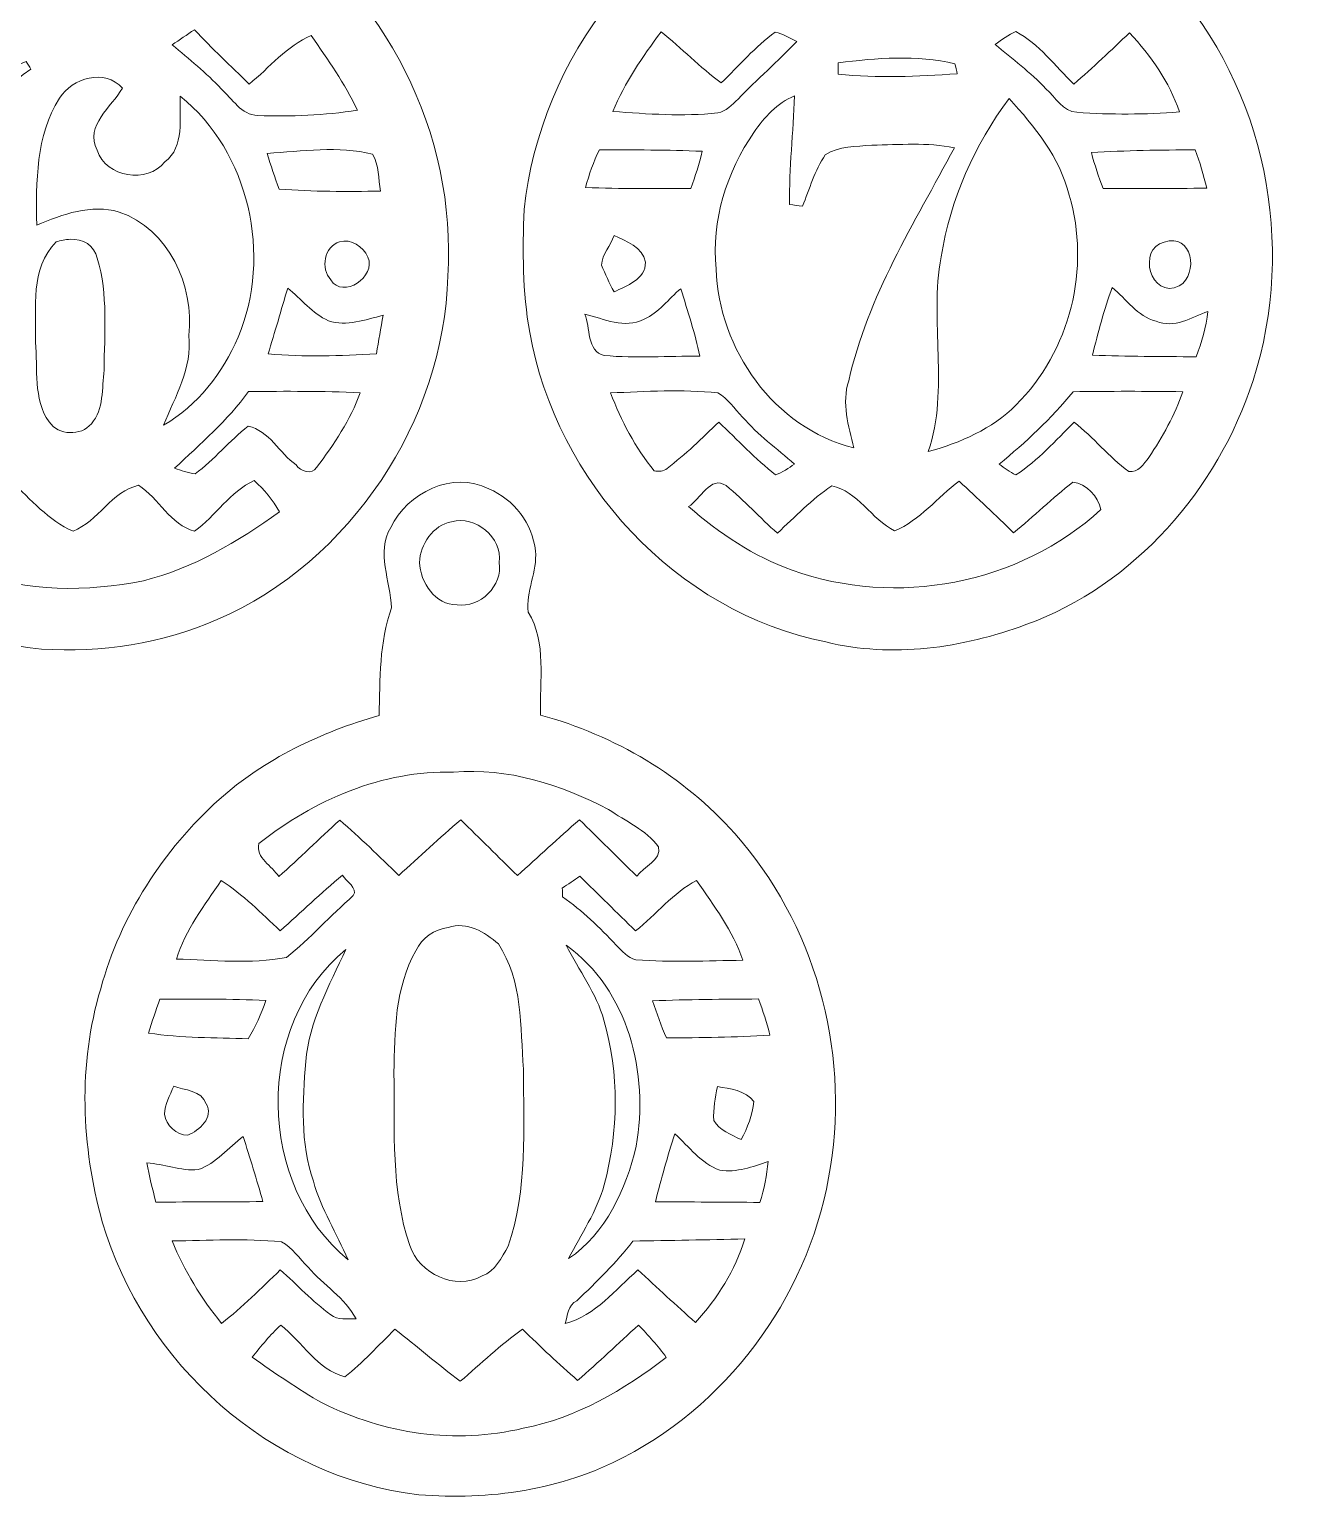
# Model space of a CAD drawing. Header units: centimetres. Extents: x -16.5 to 16.5, y -13.6 to 13.6.
# Drawn here: x 3.71 to 16.51, y -13.55 to 1.3 of the extents above; entities that cross this region are included whole.
import ezdxf

# ---------------------------------------------------------------- set-up
doc = ezdxf.new("R2010")
doc.units = ezdxf.units.CM
doc.header["$MEASUREMENT"] = 0
doc.layers.add('Layer 1', color=7, linetype='Continuous')

msp = doc.modelspace()

# ---------------------------------------------------------------- linework, layer by layer
at = {"layer": 'Layer 1', "color": 250, "lineweight": 9}
for points, knots in [([(3.38215, 4.49725), (3.37369, 5.03171), (3.9847, 5.45151), (4.47471, 5.21127), (4.47471, 5.21127), (4.93085, 5.00595), (5.03774, 4.40976), (4.80421, 4.00089), (4.80421, 4.00089), (5.0635, 3.71549), (4.93191, 3.29216), (4.96471, 2.94185), (4.96471, 2.94185), (5.351, 2.80427), (5.74506, 2.67586), (6.09113, 2.45008), (6.09113, 2.45008), (7.3121, 1.69549), (8.02682, 0.24098), (7.93722, -1.18495), (7.93722, -1.18495), (7.89277, -2.65215), (6.95826, -4.06502), (5.60853, -4.65381), (5.60853, -4.65381), (5.05292, -4.89652), (4.43837, -4.99248), (3.83441, -4.95085), (3.83441, -4.95085), (2.5951, -4.83302), (1.45281, -4.04244), (0.87214, -2.94672), (0.87214, -2.94672), (0.29782, -1.89156), (0.20786, -0.57429), (0.65835, 0.54226), (0.65835, 0.54226), (0.95892, 1.30002), (1.48174, 1.97771), (2.176, 2.41304), (2.176, 2.41304), (2.5249, 2.66704), (2.94541, 2.78381), (3.33806, 2.94785), (3.33806, 2.94785), (3.38744, 3.26394), (3.37086, 3.5899), (3.44742, 3.90211), (3.44742, 3.90211), (3.51832, 4.10178), (3.37404, 4.29616), (3.38215, 4.49725), (3.38215, 4.49725), (3.38215, 4.49725), (3.38215, 4.49725), (3.38215, 4.49725)], [0, 0, 0, 0, 0.06666667, 0.06666667, 0.06666667, 0.06666667, 0.13333333, 0.13333333, 0.13333333, 0.13333333, 0.2, 0.2, 0.2, 0.2, 0.26666667, 0.26666667, 0.26666667, 0.26666667, 0.33333333, 0.33333333, 0.33333333, 0.33333333, 0.4, 0.4, 0.4, 0.4, 0.46666667, 0.46666667, 0.46666667, 0.46666667, 0.53333333, 0.53333333, 0.53333333, 0.53333333, 0.6, 0.6, 0.6, 0.6, 0.66666667, 0.66666667, 0.66666667, 0.66666667, 0.73333333, 0.73333333, 0.73333333, 0.73333333, 0.8, 0.8, 0.8, 0.8, 0.86666667, 0.86666667, 0.86666667, 0.86666667, 1, 1, 1, 1]), ([(11.80932, 4.88142), (11.93561, 5.12343), (12.19949, 5.27547), (12.46936, 5.285), (12.46936, 5.285), (12.77522, 5.28888), (13.06027, 5.09097), (13.17774, 4.81192), (13.17774, 4.81192), (13.29769, 4.58685), (13.22501, 4.32156), (13.1594, 4.09296), (13.1594, 4.09296), (13.11777, 3.97231), (13.22431, 3.87354), (13.25006, 3.76206), (13.25006, 3.76206), (13.2998, 3.49359), (13.28605, 3.21807), (13.29275, 2.94573), (13.29275, 2.94573), (14.01735, 2.71854), (14.71726, 2.35165), (15.2228, 1.77416), (15.2228, 1.77416), (16.19576, 0.71371), (16.50655, -0.87732), (16.0677, -2.23975), (16.0677, -2.23975), (15.71069, -3.33971), (14.87108, -4.3035), (13.77429, -4.70426), (13.77429, -4.70426), (13.13435, -4.94168), (12.42315, -5.04292), (11.75287, -4.87959), (11.75287, -4.87959), (10.2398, -4.57831), (9.03083, -3.25893), (8.76343, -1.75398), (8.76343, -1.75398), (8.68969, -1.34546), (8.6911, -0.92742), (8.70627, -0.51467), (8.70627, -0.51467), (8.86714, 1.01392), (9.95264, 2.44761), (11.45866, 2.86494), (11.45866, 2.86494), (11.5345, 2.89705), (11.62728, 2.9168), (11.67667, 2.98877), (11.67667, 2.98877), (11.7056, 3.32849), (11.60576, 3.70138), (11.80085, 4.00724), (11.80085, 4.00724), (11.72183, 4.28734), (11.6234, 4.62248), (11.80932, 4.88142), (11.80932, 4.88142), (11.80932, 4.88142), (11.80932, 4.88142), (11.80932, 4.88142)], [0, 0, 0, 0, 0.05882353, 0.05882353, 0.05882353, 0.05882353, 0.11764706, 0.11764706, 0.11764706, 0.11764706, 0.17647059, 0.17647059, 0.17647059, 0.17647059, 0.23529412, 0.23529412, 0.23529412, 0.23529412, 0.29411765, 0.29411765, 0.29411765, 0.29411765, 0.35294118, 0.35294118, 0.35294118, 0.35294118, 0.41176471, 0.41176471, 0.41176471, 0.41176471, 0.47058824, 0.47058824, 0.47058824, 0.47058824, 0.52941176, 0.52941176, 0.52941176, 0.52941176, 0.58823529, 0.58823529, 0.58823529, 0.58823529, 0.64705882, 0.64705882, 0.64705882, 0.64705882, 0.70588235, 0.70588235, 0.70588235, 0.70588235, 0.76470588, 0.76470588, 0.76470588, 0.76470588, 0.82352941, 0.82352941, 0.82352941, 0.82352941, 0.88235294, 0.88235294, 0.88235294, 0.88235294, 1, 1, 1, 1]), ([(5.1538, 1.14903), (5.32314, 1.00545), (5.49811, 0.86716), (5.6491, 0.70347), (5.6491, 0.70347), (5.75952, 0.60611), (5.85089, 0.43889), (6.01811, 0.43607), (6.01811, 0.43607), (6.35325, 0.42266), (6.69156, 0.43572), (7.02317, 0.4904), (7.02317, 0.4904), (6.89794, 0.75851), (6.7226, 0.99875), (6.55821, 1.24322), (6.55821, 1.24322), (6.30844, 1.13704), (6.13735, 0.91832), (5.92991, 0.75357), (5.92991, 0.75357), (5.74365, 0.93384), (5.55562, 1.11234), (5.37783, 1.30108), (5.37783, 1.30108), (5.30232, 1.25134), (5.22789, 1.20054), (5.1538, 1.14903), (5.1538, 1.14903), (5.1538, 1.14903), (5.1538, 1.14903), (5.1538, 1.14903)], [0, 0, 0, 0, 0.11111111, 0.11111111, 0.11111111, 0.11111111, 0.22222222, 0.22222222, 0.22222222, 0.22222222, 0.33333333, 0.33333333, 0.33333333, 0.33333333, 0.44444444, 0.44444444, 0.44444444, 0.44444444, 0.55555556, 0.55555556, 0.55555556, 0.55555556, 0.66666667, 0.66666667, 0.66666667, 0.66666667, 0.77777778, 0.77777778, 0.77777778, 0.77777778, 1, 1, 1, 1]), ([(10.69595, 0.76415), (10.48216, 0.92255), (10.29942, 1.11658), (10.08953, 1.27921), (10.08953, 1.27921), (9.90149, 1.02803), (9.72227, 0.76768), (9.60305, 0.47593), (9.60305, 0.47593), (9.95475, 0.4523), (10.31, 0.4216), (10.66173, 0.46253), (10.66173, 0.46253), (10.74781, 0.47487), (10.80672, 0.54543), (10.86705, 0.60082), (10.86705, 0.60082), (11.05861, 0.80084), (11.26921, 0.98146), (11.45971, 1.1829), (11.45971, 1.1829), (11.38845, 1.21782), (11.31931, 1.25804), (11.2424, 1.2785), (11.2424, 1.2785), (11.03991, 1.13069), (10.87622, 0.93701), (10.69595, 0.76415), (10.69595, 0.76415), (10.69595, 0.76415), (10.69595, 0.76415), (10.69595, 0.76415)], [0, 0, 0, 0, 0.11111111, 0.11111111, 0.11111111, 0.11111111, 0.22222222, 0.22222222, 0.22222222, 0.22222222, 0.33333333, 0.33333333, 0.33333333, 0.33333333, 0.44444444, 0.44444444, 0.44444444, 0.44444444, 0.55555556, 0.55555556, 0.55555556, 0.55555556, 0.66666667, 0.66666667, 0.66666667, 0.66666667, 0.77777778, 0.77777778, 0.77777778, 0.77777778, 1, 1, 1, 1]), ([(13.46243, 1.15185), (13.63635, 1.00651), (13.82121, 0.8721), (13.97537, 0.70383), (13.97537, 0.70383), (14.07415, 0.62481), (14.14435, 0.47064), (14.28864, 0.46782), (14.28864, 0.46782), (14.63295, 0.44277), (14.97903, 0.44489), (15.32298, 0.47205), (15.32298, 0.47205), (15.2235, 0.77438), (15.03371, 1.03861), (14.81957, 1.27074), (14.81957, 1.27074), (14.63471, 1.09541), (14.45092, 0.91902), (14.25724, 0.75322), (14.25724, 0.75322), (14.06639, 0.93207), (13.90799, 1.15997), (13.67269, 1.28238), (13.67269, 1.28238), (13.59437, 1.25345), (13.52981, 1.19877), (13.46243, 1.15185), (13.46243, 1.15185), (13.46243, 1.15185), (13.46243, 1.15185), (13.46243, 1.15185)], [0, 0, 0, 0, 0.11111111, 0.11111111, 0.11111111, 0.11111111, 0.22222222, 0.22222222, 0.22222222, 0.22222222, 0.33333333, 0.33333333, 0.33333333, 0.33333333, 0.44444444, 0.44444444, 0.44444444, 0.44444444, 0.55555556, 0.55555556, 0.55555556, 0.55555556, 0.66666667, 0.66666667, 0.66666667, 0.66666667, 0.77777778, 0.77777778, 0.77777778, 0.77777778, 1, 1, 1, 1]), ([(11.8767, 0.967), (11.87705, 0.93878), (11.8774, 0.88233), (11.87776, 0.85446), (11.87776, 0.85446), (12.27675, 0.80966), (12.67962, 0.83047), (13.07967, 0.85693), (13.07967, 0.85693), (13.07403, 0.88233), (13.06309, 0.93313), (13.05745, 0.95853), (13.05745, 0.95853), (12.66798, 1.04779), (12.26863, 1.01709), (11.8767, 0.967), (11.8767, 0.967), (11.8767, 0.967), (11.8767, 0.967), (11.8767, 0.967)], [0, 0, 0, 0, 0.16666667, 0.16666667, 0.16666667, 0.16666667, 0.33333333, 0.33333333, 0.33333333, 0.33333333, 0.5, 0.5, 0.5, 0.5, 0.66666667, 0.66666667, 0.66666667, 0.66666667, 1, 1, 1, 1]), ([(2.53161, -0.05676), (2.03736, -1.01279), (2.4226, -2.33782), (3.40473, -2.81831), (3.40473, -2.81831), (3.32465, -2.57348), (3.15073, -2.37275), (3.06606, -2.12968), (3.06606, -2.12968), (2.87768, -1.5723), (2.88579, -0.9694), (2.97364, -0.39366), (2.97364, -0.39366), (3.04666, 0.11398), (3.29043, 0.61493), (3.72717, 0.90491), (3.72717, 0.90491), (3.71517, 0.92431), (3.69154, 0.96277), (3.67954, 0.98182), (3.67954, 0.98182), (3.18213, 0.79767), (2.75632, 0.42725), (2.53161, -0.05676), (2.53161, -0.05676), (2.53161, -0.05676), (2.53161, -0.05676), (2.53161, -0.05676)], [0, 0, 0, 0, 0.125, 0.125, 0.125, 0.125, 0.25, 0.25, 0.25, 0.25, 0.375, 0.375, 0.375, 0.375, 0.5, 0.5, 0.5, 0.5, 0.625, 0.625, 0.625, 0.625, 0.75, 0.75, 0.75, 0.75, 1, 1, 1, 1]), ([(4.01504, 0.60999), (3.77515, 0.23181), (3.77867, -0.23668), (3.78573, -0.66989), (3.78573, -0.66989), (4.04855, -0.563), (4.33183, -0.4547), (4.6197, -0.53866), (4.6197, -0.53866), (5.11535, -0.71152), (5.3817, -1.28372), (5.31996, -1.78431), (5.31996, -1.78431), (5.35806, -2.11698), (5.1852, -2.39921), (5.06561, -2.69095), (5.06561, -2.69095), (5.41415, -2.49481), (5.66004, -2.16143), (5.8209, -1.80195), (5.8209, -1.80195), (6.16204, -0.97822), (5.93697, 0.066), (5.23353, 0.63221), (5.23353, 0.63221), (5.22436, 0.41561), (5.28258, 0.11927), (5.08007, -0.03242), (5.08007, -0.03242), (4.89945, -0.25679), (4.48917, -0.19117), (4.39533, 0.08435), (4.39533, 0.08435), (4.26974, 0.33835), (4.54032, 0.52038), (4.65181, 0.71229), (4.65181, 0.71229), (4.47576, 0.91267), (4.14486, 0.81389), (4.01504, 0.60999), (4.01504, 0.60999), (4.01504, 0.60999), (4.01504, 0.60999), (4.01504, 0.60999)], [0, 0, 0, 0, 0.08333333, 0.08333333, 0.08333333, 0.08333333, 0.16666667, 0.16666667, 0.16666667, 0.16666667, 0.25, 0.25, 0.25, 0.25, 0.33333333, 0.33333333, 0.33333333, 0.33333333, 0.41666667, 0.41666667, 0.41666667, 0.41666667, 0.5, 0.5, 0.5, 0.5, 0.58333333, 0.58333333, 0.58333333, 0.58333333, 0.66666667, 0.66666667, 0.66666667, 0.66666667, 0.75, 0.75, 0.75, 0.75, 0.83333333, 0.83333333, 0.83333333, 0.83333333, 1, 1, 1, 1]), ([(11.02791, 0.26462), (10.75275, -0.13437), (10.59329, -0.62509), (10.64727, -1.11263), (10.64727, -1.11263), (10.66985, -1.92437), (11.23182, -2.71918), (12.03474, -2.91991), (12.03474, -2.91991), (11.98183, -2.69907), (11.91092, -2.4687), (11.98394, -2.24222), (11.98394, -2.24222), (12.17585, -1.39344), (12.64611, -0.64908), (13.05145, 0.10904), (13.05145, 0.10904), (12.77805, 0.16725), (12.49547, 0.13903), (12.21819, 0.13691), (12.21819, 0.13691), (12.05944, 0.12069), (11.88446, 0.13021), (11.74829, 0.03814), (11.74829, 0.03814), (11.64069, -0.1192), (11.58918, -0.30547), (11.51722, -0.4801), (11.51722, -0.4801), (11.47383, -0.47445), (11.43043, -0.46845), (11.38775, -0.46281), (11.38775, -0.46281), (11.3821, -0.09663), (11.42373, 0.26744), (11.43678, 0.63257), (11.43678, 0.63257), (11.26216, 0.56131), (11.13022, 0.41949), (11.02791, 0.26462), (11.02791, 0.26462), (11.02791, 0.26462), (11.02791, 0.26462), (11.02791, 0.26462)], [0, 0, 0, 0, 0.08333333, 0.08333333, 0.08333333, 0.08333333, 0.16666667, 0.16666667, 0.16666667, 0.16666667, 0.25, 0.25, 0.25, 0.25, 0.33333333, 0.33333333, 0.33333333, 0.33333333, 0.41666667, 0.41666667, 0.41666667, 0.41666667, 0.5, 0.5, 0.5, 0.5, 0.58333333, 0.58333333, 0.58333333, 0.58333333, 0.66666667, 0.66666667, 0.66666667, 0.66666667, 0.75, 0.75, 0.75, 0.75, 0.83333333, 0.83333333, 0.83333333, 0.83333333, 1, 1, 1, 1]), ([(12.9181, -0.99233), (12.79463, -1.64144), (13.00312, -2.32089), (12.78828, -2.95801), (12.78828, -2.95801), (13.11177, -2.8677), (13.43351, -2.72976), (13.6734, -2.4874), (13.6734, -2.4874), (14.2202, -1.9473), (14.43046, -1.1024), (14.20997, -0.36721), (14.20997, -0.36721), (14.11613, 0.01344), (13.86143, 0.32389), (13.60425, 0.60822), (13.60425, 0.60822), (13.25465, 0.13797), (13.00947, -0.41201), (12.9181, -0.99233), (12.9181, -0.99233), (12.9181, -0.99233), (12.9181, -0.99233), (12.9181, -0.99233)], [0, 0, 0, 0, 0.14285714, 0.14285714, 0.14285714, 0.14285714, 0.28571429, 0.28571429, 0.28571429, 0.28571429, 0.42857143, 0.42857143, 0.42857143, 0.42857143, 0.57142857, 0.57142857, 0.57142857, 0.57142857, 0.71428571, 0.71428571, 0.71428571, 0.71428571, 1, 1, 1, 1]), ([(6.11265, 0.05295), (6.14758, -0.06876), (6.18991, -0.18835), (6.23189, -0.30829), (6.23189, -0.30829), (6.57303, -0.33158), (6.91522, -0.33581), (7.25742, -0.32699), (7.25742, -0.32699), (7.23343, -0.20352), (7.24295, -0.06664), (7.17734, 0.04554), (7.17734, 0.04554), (6.83126, 0.13233), (6.46472, 0.07412), (6.11265, 0.05295), (6.11265, 0.05295), (6.11265, 0.05295), (6.11265, 0.05295), (6.11265, 0.05295)], [0, 0, 0, 0, 0.16666667, 0.16666667, 0.16666667, 0.16666667, 0.33333333, 0.33333333, 0.33333333, 0.33333333, 0.5, 0.5, 0.5, 0.5, 0.66666667, 0.66666667, 0.66666667, 0.66666667, 1, 1, 1, 1]), ([(9.46651, 0.09035), (9.40971, -0.03242), (9.36103, -0.15871), (9.32787, -0.28995), (9.32787, -0.28995), (9.6817, -0.30865), (10.0366, -0.30053), (10.39115, -0.30124), (10.39115, -0.30124), (10.43383, -0.17741), (10.47545, -0.05323), (10.50439, 0.07447), (10.50439, 0.07447), (10.15866, 0.08929), (9.81223, 0.08752), (9.46651, 0.09035), (9.46651, 0.09035), (9.46651, 0.09035), (9.46651, 0.09035), (9.46651, 0.09035)], [0, 0, 0, 0, 0.16666667, 0.16666667, 0.16666667, 0.16666667, 0.33333333, 0.33333333, 0.33333333, 0.33333333, 0.5, 0.5, 0.5, 0.5, 0.66666667, 0.66666667, 0.66666667, 0.66666667, 1, 1, 1, 1]), ([(14.43434, 0.06071), (14.46715, -0.06241), (14.50842, -0.18341), (14.55322, -0.30265), (14.55322, -0.30265), (14.90177, -0.30194), (15.25031, -0.3023), (15.59956, -0.29806), (15.59956, -0.29806), (15.56746, -0.16612), (15.53077, -0.03701), (15.48279, 0.08964), (15.48279, 0.08964), (15.13284, 0.08682), (14.78323, 0.08329), (14.43434, 0.06071), (14.43434, 0.06071), (14.43434, 0.06071), (14.43434, 0.06071), (14.43434, 0.06071)], [0, 0, 0, 0, 0.16666667, 0.16666667, 0.16666667, 0.16666667, 0.33333333, 0.33333333, 0.33333333, 0.33333333, 0.5, 0.5, 0.5, 0.5, 0.66666667, 0.66666667, 0.66666667, 0.66666667, 1, 1, 1, 1]), ([(15.16988, -0.84451), (14.89506, -0.90378), (15.02912, -1.42766), (15.32263, -1.28513), (15.32263, -1.28513), (15.52301, -1.16237), (15.45563, -0.74045), (15.16988, -0.84451), (15.16988, -0.84451), (15.16988, -0.84451), (15.16988, -0.84451), (15.16988, -0.84451)], [0, 0, 0, 0, 0.25, 0.25, 0.25, 0.25, 0.5, 0.5, 0.5, 0.5, 1, 1, 1, 1]), ([(4.12263, -0.81453), (4.07501, -0.81665), (4.02738, -0.82476), (3.98258, -0.84063), (3.98258, -0.84063), (3.71271, -1.10875), (3.78361, -1.5095), (3.77303, -1.85275), (3.77303, -1.85275), (3.79878, -2.12122), (3.74657, -2.42637), (3.91097, -2.65814), (3.91097, -2.65814), (4.00622, -2.79396), (4.23059, -2.80384), (4.33818, -2.67684), (4.33818, -2.67684), (4.46447, -2.52973), (4.44331, -2.3156), (4.46553, -2.13603), (4.46553, -2.13603), (4.46941, -1.76033), (4.50717, -1.37051), (4.39745, -1.00609), (4.39745, -1.00609), (4.36993, -0.87485), (4.24788, -0.80606), (4.12263, -0.81453), (4.12263, -0.81453), (4.12263, -0.81453), (4.12263, -0.81453), (4.12263, -0.81453)], [0, 0, 0, 0, 0.11111111, 0.11111111, 0.11111111, 0.11111111, 0.22222222, 0.22222222, 0.22222222, 0.22222222, 0.33333333, 0.33333333, 0.33333333, 0.33333333, 0.44444444, 0.44444444, 0.44444444, 0.44444444, 0.55555556, 0.55555556, 0.55555556, 0.55555556, 0.66666667, 0.66666667, 0.66666667, 0.66666667, 0.77777778, 0.77777778, 0.77777778, 0.77777778, 1, 1, 1, 1]), ([(6.8422, -0.84028), (6.68733, -0.88791), (6.65029, -1.10839), (6.75471, -1.22305), (6.75471, -1.22305), (6.87677, -1.42236), (7.21685, -1.19024), (7.12936, -0.99445), (7.12936, -0.99445), (7.08385, -0.88791), (6.95897, -0.80395), (6.8422, -0.84028), (6.8422, -0.84028), (6.8422, -0.84028), (6.8422, -0.84028), (6.8422, -0.84028)], [0, 0, 0, 0, 0.2, 0.2, 0.2, 0.2, 0.4, 0.4, 0.4, 0.4, 0.6, 0.6, 0.6, 0.6, 1, 1, 1, 1]), ([(9.61503, -0.77608), (9.57975, -0.87556), (9.49367, -0.96516), (9.48874, -1.07382), (9.48874, -1.07382), (9.52472, -1.16625), (9.5667, -1.25656), (9.61503, -1.34475), (9.61503, -1.34475), (9.7371, -1.28866), (9.93606, -1.21458), (9.93218, -1.04595), (9.93218, -1.04595), (9.90785, -0.89285), (9.73286, -0.83217), (9.61503, -0.77608), (9.61503, -0.77608), (9.61503, -0.77608), (9.61503, -0.77608), (9.61503, -0.77608)], [0, 0, 0, 0, 0.16666667, 0.16666667, 0.16666667, 0.16666667, 0.33333333, 0.33333333, 0.33333333, 0.33333333, 0.5, 0.5, 0.5, 0.5, 0.66666667, 0.66666667, 0.66666667, 0.66666667, 1, 1, 1, 1]), ([(6.31973, -1.3063), (6.25482, -1.52855), (6.1892, -1.75009), (6.12253, -1.97199), (6.12253, -1.97199), (6.48589, -2.00198), (6.85172, -1.99245), (7.21579, -1.96917), (7.21579, -1.96917), (7.23731, -1.8397), (7.26165, -1.71058), (7.28317, -1.58147), (7.28317, -1.58147), (7.10466, -1.62451), (6.91381, -1.70035), (6.73072, -1.63685), (6.73072, -1.63685), (6.56879, -1.56171), (6.4552, -1.41707), (6.31973, -1.3063), (6.31973, -1.3063), (6.31973, -1.3063), (6.31973, -1.3063), (6.31973, -1.3063)], [0, 0, 0, 0, 0.14285714, 0.14285714, 0.14285714, 0.14285714, 0.28571429, 0.28571429, 0.28571429, 0.28571429, 0.42857143, 0.42857143, 0.42857143, 0.42857143, 0.57142857, 0.57142857, 0.57142857, 0.57142857, 0.71428571, 0.71428571, 0.71428571, 0.71428571, 1, 1, 1, 1]), ([(9.91771, -1.62133), (9.7191, -1.72293), (9.51519, -1.61498), (9.3187, -1.57159), (9.3187, -1.57159), (9.37585, -1.69647), (9.3381, -1.948), (9.51555, -1.98787), (9.51555, -1.98787), (9.83658, -2.01503), (10.16007, -1.99316), (10.48216, -1.99386), (10.48216, -1.99386), (10.43171, -1.76315), (10.35905, -1.53772), (10.28848, -1.31265), (10.28848, -1.31265), (10.16572, -1.41566), (10.06729, -1.55536), (9.91771, -1.62133), (9.91771, -1.62133), (9.91771, -1.62133), (9.91771, -1.62133), (9.91771, -1.62133)], [0, 0, 0, 0, 0.14285714, 0.14285714, 0.14285714, 0.14285714, 0.28571429, 0.28571429, 0.28571429, 0.28571429, 0.42857143, 0.42857143, 0.42857143, 0.42857143, 0.57142857, 0.57142857, 0.57142857, 0.57142857, 0.71428571, 0.71428571, 0.71428571, 0.71428571, 1, 1, 1, 1]), ([(14.64495, -1.3003), (14.56451, -1.52361), (14.50066, -1.75256), (14.44704, -1.98399), (14.44704, -1.98399), (14.79452, -1.9981), (15.14271, -1.99633), (15.49126, -2.00057), (15.49126, -2.00057), (15.55123, -1.85381), (15.59427, -1.69965), (15.61085, -1.54196), (15.61085, -1.54196), (15.44575, -1.60616), (15.27077, -1.71693), (15.08803, -1.64073), (15.08803, -1.64073), (14.89577, -1.59205), (14.78888, -1.41884), (14.64495, -1.3003), (14.64495, -1.3003), (14.64495, -1.3003), (14.64495, -1.3003), (14.64495, -1.3003)], [0, 0, 0, 0, 0.14285714, 0.14285714, 0.14285714, 0.14285714, 0.28571429, 0.28571429, 0.28571429, 0.28571429, 0.42857143, 0.42857143, 0.42857143, 0.42857143, 0.57142857, 0.57142857, 0.57142857, 0.57142857, 0.71428571, 0.71428571, 0.71428571, 0.71428571, 1, 1, 1, 1]), ([(5.92462, -2.35123), (5.71366, -2.64509), (5.43673, -2.87828), (5.1771, -3.12593), (5.1771, -3.12593), (5.24483, -3.1471), (5.31255, -3.1732), (5.38381, -3.18273), (5.38381, -3.18273), (5.57925, -3.04056), (5.73059, -2.84759), (5.92109, -2.69942), (5.92109, -2.69942), (6.1317, -2.74634), (6.23718, -2.97353), (6.40475, -3.09206), (6.40475, -3.09206), (6.44603, -3.15803), (6.56527, -3.19507), (6.61219, -3.11676), (6.61219, -3.11676), (6.78752, -2.88498), (6.95226, -2.63839), (7.05175, -2.36322), (7.05175, -2.36322), (6.67604, -2.347), (6.29998, -2.34735), (5.92462, -2.35123), (5.92462, -2.35123), (5.92462, -2.35123), (5.92462, -2.35123), (5.92462, -2.35123)], [0, 0, 0, 0, 0.11111111, 0.11111111, 0.11111111, 0.11111111, 0.22222222, 0.22222222, 0.22222222, 0.22222222, 0.33333333, 0.33333333, 0.33333333, 0.33333333, 0.44444444, 0.44444444, 0.44444444, 0.44444444, 0.55555556, 0.55555556, 0.55555556, 0.55555556, 0.66666667, 0.66666667, 0.66666667, 0.66666667, 0.77777778, 0.77777778, 0.77777778, 0.77777778, 1, 1, 1, 1]), ([(9.57834, -2.36569), (9.69052, -2.64544), (9.82635, -2.91885), (10.02143, -3.15098), (10.02143, -3.15098), (10.06553, -3.1598), (10.11527, -3.15909), (10.15055, -3.12663), (10.15055, -3.12663), (10.33752, -2.98729), (10.50262, -2.82183), (10.67161, -2.66167), (10.67161, -2.66167), (10.86352, -2.83771), (11.04026, -3.03138), (11.24558, -3.19366), (11.24558, -3.19366), (11.31508, -3.16791), (11.37646, -3.12452), (11.43784, -3.0836), (11.43784, -3.0836), (11.25863, -2.92943), (11.06707, -2.78726), (10.9115, -2.6084), (10.9115, -2.6084), (10.82824, -2.52691), (10.7658, -2.42073), (10.66243, -2.36393), (10.66243, -2.36393), (10.30154, -2.32759), (9.93888, -2.34911), (9.57834, -2.36569), (9.57834, -2.36569), (9.57834, -2.36569), (9.57834, -2.36569), (9.57834, -2.36569)], [0, 0, 0, 0, 0.1, 0.1, 0.1, 0.1, 0.2, 0.2, 0.2, 0.2, 0.3, 0.3, 0.3, 0.3, 0.4, 0.4, 0.4, 0.4, 0.5, 0.5, 0.5, 0.5, 0.6, 0.6, 0.6, 0.6, 0.7, 0.7, 0.7, 0.7, 0.8, 0.8, 0.8, 0.8, 1, 1, 1, 1]), ([(14.24913, -2.35264), (14.029, -2.62428), (13.77358, -2.86417), (13.50195, -3.08395), (13.50195, -3.08395), (13.55627, -3.12311), (13.61025, -3.16544), (13.67304, -3.19225), (13.67304, -3.19225), (13.89459, -3.0455), (14.0745, -2.84723), (14.26077, -2.66026), (14.26077, -2.66026), (14.4548, -2.81478), (14.61249, -3.00951), (14.8111, -3.15838), (14.8111, -3.15838), (14.90635, -3.17179), (14.96527, -3.08183), (15.01571, -3.01657), (15.01571, -3.01657), (15.15153, -2.80843), (15.27783, -2.58971), (15.35756, -2.35335), (15.35756, -2.35335), (14.98785, -2.34735), (14.61849, -2.34805), (14.24913, -2.35264), (14.24913, -2.35264), (14.24913, -2.35264), (14.24913, -2.35264), (14.24913, -2.35264)], [0, 0, 0, 0, 0.11111111, 0.11111111, 0.11111111, 0.11111111, 0.22222222, 0.22222222, 0.22222222, 0.22222222, 0.33333333, 0.33333333, 0.33333333, 0.33333333, 0.44444444, 0.44444444, 0.44444444, 0.44444444, 0.55555556, 0.55555556, 0.55555556, 0.55555556, 0.66666667, 0.66666667, 0.66666667, 0.66666667, 0.77777778, 0.77777778, 0.77777778, 0.77777778, 1, 1, 1, 1]), ([(2.0543, -3.53691), (2.38485, -3.79338), (2.73763, -4.03574), (3.13874, -4.16733), (3.13874, -4.16733), (3.68448, -4.38252), (4.29373, -4.37053), (4.86205, -4.26152), (4.86205, -4.26152), (5.36688, -4.13805), (5.81667, -3.86359), (6.23683, -3.5662), (6.23683, -3.5662), (6.17086, -3.4466), (6.08161, -3.34077), (5.98036, -3.25046), (5.98036, -3.25046), (5.73871, -3.36194), (5.59195, -3.60712), (5.37887, -3.76093), (5.37887, -3.76093), (5.13581, -3.69708), (5.01904, -3.4272), (4.81444, -3.29808), (4.81444, -3.29808), (4.54209, -3.35806), (4.40556, -3.66145), (4.15191, -3.76058), (4.15191, -3.76058), (3.90462, -3.65439), (3.72541, -3.43708), (3.5282, -3.2614), (3.5282, -3.2614), (3.38286, -3.37958), (3.25445, -3.5161), (3.11722, -3.64345), (3.11722, -3.64345), (3.05619, -3.68473), (3.0068, -3.77433), (2.92178, -3.75705), (2.92178, -3.75705), (2.72352, -3.61276), (2.57394, -3.41168), (2.37709, -3.26528), (2.37709, -3.26528), (2.22292, -3.2688), (2.1559, -3.44413), (2.0543, -3.53691)], [0, 0, 0, 0, 0.07692308, 0.07692308, 0.07692308, 0.07692308, 0.15384615, 0.15384615, 0.15384615, 0.15384615, 0.23076923, 0.23076923, 0.23076923, 0.23076923, 0.30769231, 0.30769231, 0.30769231, 0.30769231, 0.38461538, 0.38461538, 0.38461538, 0.38461538, 0.46153846, 0.46153846, 0.46153846, 0.46153846, 0.53846154, 0.53846154, 0.53846154, 0.53846154, 0.61538462, 0.61538462, 0.61538462, 0.61538462, 0.69230769, 0.69230769, 0.69230769, 0.69230769, 0.76923077, 0.76923077, 0.76923077, 0.76923077, 0.84615385, 0.84615385, 0.84615385, 0.84615385, 1, 1, 1, 1]), ([(7.36078, -3.72353), (7.52306, -3.37323), (7.98978, -3.14639), (8.34962, -3.33407), (8.34962, -3.33407), (8.60432, -3.43567), (8.79235, -3.68685), (8.82093, -3.95919), (8.82093, -3.95919), (8.84421, -4.16839), (8.72003, -4.37229), (8.74755, -4.57796), (8.74755, -4.57796), (8.93946, -4.88841), (8.85868, -5.26976), (8.8728, -5.61724), (8.8728, -5.61724), (9.62139, -5.82291), (10.31741, -6.23073), (10.83318, -6.81387), (10.83318, -6.81387), (11.63787, -7.71486), (11.99241, -8.98557), (11.80015, -10.17549), (11.80015, -10.17549), (11.61741, -11.40562), (10.8226, -12.5324), (9.72051, -13.10742), (9.72051, -13.10742), (9.08551, -13.43939), (8.35385, -13.54769), (7.64406, -13.48878), (7.64406, -13.48878), (6.1504, -13.31838), (4.86523, -12.16515), (4.44789, -10.73393), (4.44789, -10.73393), (4.23552, -9.97088), (4.20024, -9.14326), (4.43167, -8.3802), (4.43167, -8.3802), (4.63063, -7.64395), (5.0635, -6.97967), (5.62723, -6.47026), (5.62723, -6.47026), (6.08655, -6.05928), (6.65346, -5.79011), (7.2426, -5.62148), (7.2426, -5.62148), (7.25107, -5.256), (7.24436, -4.88241), (7.36819, -4.53386), (7.36819, -4.53386), (7.36007, -4.26611), (7.20944, -3.97401), (7.36078, -3.72353), (7.36078, -3.72353), (7.36078, -3.72353), (7.36078, -3.72353), (7.36078, -3.72353)], [0, 0, 0, 0, 0.0625, 0.0625, 0.0625, 0.0625, 0.125, 0.125, 0.125, 0.125, 0.1875, 0.1875, 0.1875, 0.1875, 0.25, 0.25, 0.25, 0.25, 0.3125, 0.3125, 0.3125, 0.3125, 0.375, 0.375, 0.375, 0.375, 0.4375, 0.4375, 0.4375, 0.4375, 0.5, 0.5, 0.5, 0.5, 0.5625, 0.5625, 0.5625, 0.5625, 0.625, 0.625, 0.625, 0.625, 0.6875, 0.6875, 0.6875, 0.6875, 0.75, 0.75, 0.75, 0.75, 0.8125, 0.8125, 0.8125, 0.8125, 0.875, 0.875, 0.875, 0.875, 1, 1, 1, 1]), ([(10.36821, -3.51187), (10.67761, -3.78104), (11.02403, -4.01704), (11.41385, -4.15322), (11.41385, -4.15322), (12.4609, -4.53457), (13.70903, -4.29891), (14.53029, -3.54291), (14.53029, -3.54291), (14.50383, -3.41133), (14.3853, -3.27903), (14.24807, -3.26775), (14.24807, -3.26775), (14.03852, -3.42508), (13.85331, -3.61206), (13.64905, -3.7761), (13.64905, -3.7761), (13.46737, -3.60112), (13.28534, -3.42685), (13.09943, -3.25681), (13.09943, -3.25681), (12.87929, -3.41838), (12.70326, -3.65157), (12.44785, -3.7574), (12.44785, -3.7574), (12.21536, -3.64275), (12.07108, -3.35382), (11.81249, -3.30408), (11.81249, -3.30408), (11.61035, -3.43814), (11.44243, -3.617), (11.26463, -3.78068), (11.26463, -3.78068), (11.08542, -3.62793), (10.93196, -3.44696), (10.7471, -3.30126), (10.7471, -3.30126), (10.59047, -3.19225), (10.4818, -3.44308), (10.36821, -3.51187)], [0, 0, 0, 0, 0.09090909, 0.09090909, 0.09090909, 0.09090909, 0.18181818, 0.18181818, 0.18181818, 0.18181818, 0.27272727, 0.27272727, 0.27272727, 0.27272727, 0.36363636, 0.36363636, 0.36363636, 0.36363636, 0.45454545, 0.45454545, 0.45454545, 0.45454545, 0.54545455, 0.54545455, 0.54545455, 0.54545455, 0.63636364, 0.63636364, 0.63636364, 0.63636364, 0.72727273, 0.72727273, 0.72727273, 0.72727273, 0.81818182, 0.81818182, 0.81818182, 0.81818182, 1, 1, 1, 1]), ([(7.97497, -3.66674), (7.7887, -3.69813), (7.65817, -3.89534), (7.64935, -4.07631), (7.64935, -4.07631), (7.66064, -4.27563), (7.80845, -4.51129), (8.02929, -4.50353), (8.02929, -4.50353), (8.26249, -4.54092), (8.49496, -4.3095), (8.4544, -4.07666), (8.4544, -4.07666), (8.49179, -3.82266), (8.21344, -3.59689), (7.97497, -3.66674), (7.97497, -3.66674), (7.97497, -3.66674), (7.97497, -3.66674), (7.97497, -3.66674)], [0, 0, 0, 0, 0.16666667, 0.16666667, 0.16666667, 0.16666667, 0.33333333, 0.33333333, 0.33333333, 0.33333333, 0.5, 0.5, 0.5, 0.5, 0.66666667, 0.66666667, 0.66666667, 0.66666667, 1, 1, 1, 1]), ([(6.0294, -6.91441), (5.99377, -7.05869), (6.1638, -7.14089), (6.22872, -7.24814), (6.22872, -7.24814), (6.43932, -7.06363), (6.63723, -6.86573), (6.84502, -6.67805), (6.84502, -6.67805), (7.0521, -6.85479), (7.24577, -7.04599), (7.44086, -7.23579), (7.44086, -7.23579), (7.65041, -7.04988), (7.85361, -6.85691), (8.06669, -6.67452), (8.06669, -6.67452), (8.25789, -6.86149), (8.44769, -7.04988), (8.63889, -7.2372), (8.63889, -7.2372), (8.84915, -7.05093), (9.0527, -6.85726), (9.26613, -6.67452), (9.26613, -6.67452), (9.4591, -6.86361), (9.65067, -7.05411), (9.84399, -7.24355), (9.84399, -7.24355), (9.91736, -7.14901), (10.09516, -7.08304), (10.06518, -6.94651), (10.06518, -6.94651), (9.93641, -6.77788), (9.73004, -6.68687), (9.55894, -6.57045), (9.55894, -6.57045), (9.07916, -6.32174), (8.54224, -6.14465), (7.99507, -6.19368), (7.99507, -6.19368), (7.27576, -6.17428), (6.58467, -6.4745), (6.0294, -6.91441), (6.0294, -6.91441), (6.0294, -6.91441), (6.0294, -6.91441), (6.0294, -6.91441)], [0, 0, 0, 0, 0.07692308, 0.07692308, 0.07692308, 0.07692308, 0.15384615, 0.15384615, 0.15384615, 0.15384615, 0.23076923, 0.23076923, 0.23076923, 0.23076923, 0.30769231, 0.30769231, 0.30769231, 0.30769231, 0.38461538, 0.38461538, 0.38461538, 0.38461538, 0.46153846, 0.46153846, 0.46153846, 0.46153846, 0.53846154, 0.53846154, 0.53846154, 0.53846154, 0.61538462, 0.61538462, 0.61538462, 0.61538462, 0.69230769, 0.69230769, 0.69230769, 0.69230769, 0.76923077, 0.76923077, 0.76923077, 0.76923077, 0.84615385, 0.84615385, 0.84615385, 0.84615385, 1, 1, 1, 1]), ([(6.24459, -7.79494), (6.05374, -7.61608), (5.86606, -7.43193), (5.64804, -7.28624), (5.64804, -7.28624), (5.48012, -7.53918), (5.28539, -7.78612), (5.19615, -8.08104), (5.19615, -8.08104), (5.56479, -8.08986), (5.94508, -8.13537), (6.30774, -8.06482), (6.30774, -8.06482), (6.54657, -7.87361), (6.75224, -7.64184), (6.98225, -7.4397), (6.98225, -7.4397), (7.0334, -7.36279), (6.90605, -7.29823), (6.87218, -7.23403), (6.87218, -7.23403), (6.65699, -7.41429), (6.45449, -7.60903), (6.24459, -7.79494), (6.24459, -7.79494), (6.24459, -7.79494), (6.24459, -7.79494), (6.24459, -7.79494)], [0, 0, 0, 0, 0.125, 0.125, 0.125, 0.125, 0.25, 0.25, 0.25, 0.25, 0.375, 0.375, 0.375, 0.375, 0.5, 0.5, 0.5, 0.5, 0.625, 0.625, 0.625, 0.625, 0.75, 0.75, 0.75, 0.75, 1, 1, 1, 1]), ([(9.09186, -7.36455), (9.09292, -7.38643), (9.09468, -7.42982), (9.09574, -7.45169), (9.09574, -7.45169), (9.2933, -7.59421), (9.47074, -7.76143), (9.6362, -7.93993), (9.6362, -7.93993), (9.69476, -7.99461), (9.74979, -8.07328), (9.83517, -8.0874), (9.83517, -8.0874), (10.19429, -8.11421), (10.55484, -8.09868), (10.91503, -8.09269), (10.91503, -8.09269), (10.8159, -7.79529), (10.62257, -7.54306), (10.44864, -7.28729), (10.44864, -7.28729), (10.21017, -7.41288), (10.04048, -7.6302), (9.83199, -7.79565), (9.83199, -7.79565), (9.64396, -7.6122), (9.45804, -7.42735), (9.26967, -7.24531), (9.26967, -7.24531), (9.21039, -7.28553), (9.15148, -7.32504), (9.09186, -7.36455), (9.09186, -7.36455), (9.09186, -7.36455), (9.09186, -7.36455), (9.09186, -7.36455)], [0, 0, 0, 0, 0.1, 0.1, 0.1, 0.1, 0.2, 0.2, 0.2, 0.2, 0.3, 0.3, 0.3, 0.3, 0.4, 0.4, 0.4, 0.4, 0.5, 0.5, 0.5, 0.5, 0.6, 0.6, 0.6, 0.6, 0.7, 0.7, 0.7, 0.7, 0.8, 0.8, 0.8, 0.8, 1, 1, 1, 1]), ([(7.94039, -7.76178), (7.80105, -7.77871), (7.67546, -7.86938), (7.61443, -7.99603), (7.61443, -7.99603), (7.40276, -8.36609), (7.39959, -8.81271), (7.39218, -9.22687), (7.39218, -9.22687), (7.39923, -9.8093), (7.36254, -10.4122), (7.55128, -10.97276), (7.55128, -10.97276), (7.6497, -11.25604), (8.00954, -11.43349), (8.28224, -11.27968), (8.28224, -11.27968), (8.41453, -11.23206), (8.48155, -11.09412), (8.54682, -10.98017), (8.54682, -10.98017), (8.74261, -10.40656), (8.70028, -9.78743), (8.69922, -9.19124), (8.69922, -9.19124), (8.66994, -8.76649), (8.69216, -8.2973), (8.44734, -7.92759), (8.44734, -7.92759), (8.30941, -7.80835), (8.1316, -7.69722), (7.94039, -7.76178), (7.94039, -7.76178), (7.94039, -7.76178), (7.94039, -7.76178), (7.94039, -7.76178)], [0, 0, 0, 0, 0.1, 0.1, 0.1, 0.1, 0.2, 0.2, 0.2, 0.2, 0.3, 0.3, 0.3, 0.3, 0.4, 0.4, 0.4, 0.4, 0.5, 0.5, 0.5, 0.5, 0.6, 0.6, 0.6, 0.6, 0.7, 0.7, 0.7, 0.7, 0.8, 0.8, 0.8, 0.8, 1, 1, 1, 1]), ([(6.93004, -11.11564), (6.81292, -10.85176), (6.65946, -10.60341), (6.57867, -10.32401), (6.57867, -10.32401), (6.44567, -9.93666), (6.4686, -9.5172), (6.50212, -9.11574), (6.50212, -9.11574), (6.53352, -8.70899), (6.73989, -8.34775), (6.9064, -7.98403), (6.9064, -7.98403), (5.9786, -8.74215), (6.00435, -10.36458), (6.93004, -11.11564), (6.93004, -11.11564), (6.93004, -11.11564), (6.93004, -11.11564), (6.93004, -11.11564)], [0, 0, 0, 0, 0.16666667, 0.16666667, 0.16666667, 0.16666667, 0.33333333, 0.33333333, 0.33333333, 0.33333333, 0.5, 0.5, 0.5, 0.5, 0.66666667, 0.66666667, 0.66666667, 0.66666667, 1, 1, 1, 1]), ([(9.13137, -7.94205), (9.25944, -8.19358), (9.43547, -8.42289), (9.51308, -8.6977), (9.51308, -8.6977), (9.66689, -9.23604), (9.66195, -9.82024), (9.51555, -10.35964), (9.51555, -10.35964), (9.44182, -10.62881), (9.2813, -10.85988), (9.15536, -11.10541), (9.15536, -11.10541), (9.53424, -10.84823), (9.7364, -10.40373), (9.83869, -9.97123), (9.83869, -9.97123), (9.96675, -9.23957), (9.76179, -8.39078), (9.13137, -7.94205), (9.13137, -7.94205), (9.13137, -7.94205), (9.13137, -7.94205), (9.13137, -7.94205)], [0, 0, 0, 0, 0.14285714, 0.14285714, 0.14285714, 0.14285714, 0.28571429, 0.28571429, 0.28571429, 0.28571429, 0.42857143, 0.42857143, 0.42857143, 0.42857143, 0.57142857, 0.57142857, 0.57142857, 0.57142857, 0.71428571, 0.71428571, 0.71428571, 0.71428571, 1, 1, 1, 1]), ([(5.02962, -8.48427), (4.98941, -8.59822), (4.9506, -8.71252), (4.91427, -8.82752), (4.91427, -8.82752), (5.24694, -8.88044), (5.58596, -8.87303), (5.92215, -8.88467), (5.92215, -8.88467), (5.99377, -8.76226), (6.05268, -8.63349), (6.09925, -8.49979), (6.09925, -8.49979), (5.74294, -8.47933), (5.38558, -8.48709), (5.02962, -8.48427), (5.02962, -8.48427), (5.02962, -8.48427), (5.02962, -8.48427), (5.02962, -8.48427)], [0, 0, 0, 0, 0.16666667, 0.16666667, 0.16666667, 0.16666667, 0.33333333, 0.33333333, 0.33333333, 0.33333333, 0.5, 0.5, 0.5, 0.5, 0.66666667, 0.66666667, 0.66666667, 0.66666667, 1, 1, 1, 1]), ([(10.00485, -8.50332), (10.04365, -8.63032), (10.09163, -8.7545), (10.14349, -8.87726), (10.14349, -8.87726), (10.49168, -8.87479), (10.83988, -8.87091), (11.18808, -8.84904), (11.18808, -8.84904), (11.15774, -8.72486), (11.11893, -8.60316), (11.07272, -8.48392), (11.07272, -8.48392), (10.71641, -8.48603), (10.3601, -8.48744), (10.00485, -8.50332), (10.00485, -8.50332), (10.00485, -8.50332), (10.00485, -8.50332), (10.00485, -8.50332)], [0, 0, 0, 0, 0.16666667, 0.16666667, 0.16666667, 0.16666667, 0.33333333, 0.33333333, 0.33333333, 0.33333333, 0.5, 0.5, 0.5, 0.5, 0.66666667, 0.66666667, 0.66666667, 0.66666667, 1, 1, 1, 1]), ([(5.16863, -9.36445), (5.13193, -9.45617), (5.07795, -9.54613), (5.07478, -9.64738), (5.07478, -9.64738), (5.0896, -9.76097), (5.19684, -9.85481), (5.31079, -9.85975), (5.31079, -9.85975), (5.42792, -9.81283), (5.57643, -9.67736), (5.4967, -9.5419), (5.4967, -9.5419), (5.45084, -9.40784), (5.27552, -9.4029), (5.16863, -9.36445), (5.16863, -9.36445), (5.16863, -9.36445), (5.16863, -9.36445), (5.16863, -9.36445)], [0, 0, 0, 0, 0.16666667, 0.16666667, 0.16666667, 0.16666667, 0.33333333, 0.33333333, 0.33333333, 0.33333333, 0.5, 0.5, 0.5, 0.5, 0.66666667, 0.66666667, 0.66666667, 0.66666667, 1, 1, 1, 1]), ([(10.65926, -9.36727), (10.63667, -9.48051), (10.61762, -9.59305), (10.62081, -9.70947), (10.62081, -9.70947), (10.67902, -9.81248), (10.7979, -9.85128), (10.89739, -9.90279), (10.89739, -9.90279), (10.96653, -9.78284), (11.00922, -9.65514), (11.02545, -9.51932), (11.02545, -9.51932), (10.9436, -9.40431), (10.78379, -9.39091), (10.65926, -9.36727), (10.65926, -9.36727), (10.65926, -9.36727), (10.65926, -9.36727), (10.65926, -9.36727)], [0, 0, 0, 0, 0.16666667, 0.16666667, 0.16666667, 0.16666667, 0.33333333, 0.33333333, 0.33333333, 0.33333333, 0.5, 0.5, 0.5, 0.5, 0.66666667, 0.66666667, 0.66666667, 0.66666667, 1, 1, 1, 1]), ([(5.41486, -10.20688), (5.23917, -10.22205), (5.07055, -10.15044), (4.89698, -10.13739), (4.89698, -10.13739), (4.91885, -10.27144), (4.9566, -10.40091), (4.9873, -10.53426), (4.9873, -10.53426), (5.34783, -10.53285), (5.70837, -10.53214), (6.06926, -10.52897), (6.06926, -10.52897), (6.00682, -10.30848), (5.93873, -10.08906), (5.87029, -9.87104), (5.87029, -9.87104), (5.72142, -9.98675), (5.59724, -10.14127), (5.41486, -10.20688), (5.41486, -10.20688), (5.41486, -10.20688), (5.41486, -10.20688), (5.41486, -10.20688)], [0, 0, 0, 0, 0.14285714, 0.14285714, 0.14285714, 0.14285714, 0.28571429, 0.28571429, 0.28571429, 0.28571429, 0.42857143, 0.42857143, 0.42857143, 0.42857143, 0.57142857, 0.57142857, 0.57142857, 0.57142857, 0.71428571, 0.71428571, 0.71428571, 0.71428571, 1, 1, 1, 1]), ([(10.03307, -10.53003), (10.38444, -10.53356), (10.73581, -10.53426), (11.08789, -10.53744), (11.08789, -10.53744), (11.13057, -10.40303), (11.15703, -10.26298), (11.1715, -10.12292), (11.1715, -10.12292), (11.01486, -10.18043), (10.85258, -10.23687), (10.68184, -10.21323), (10.68184, -10.21323), (10.49487, -10.14127), (10.37033, -9.97828), (10.23027, -9.84423), (10.23027, -9.84423), (10.15443, -10.0693), (10.09094, -10.29931), (10.03307, -10.53003), (10.03307, -10.53003), (10.03307, -10.53003), (10.03307, -10.53003), (10.03307, -10.53003)], [0, 0, 0, 0, 0.14285714, 0.14285714, 0.14285714, 0.14285714, 0.28571429, 0.28571429, 0.28571429, 0.28571429, 0.42857143, 0.42857143, 0.42857143, 0.42857143, 0.57142857, 0.57142857, 0.57142857, 0.57142857, 0.71428571, 0.71428571, 0.71428571, 0.71428571, 1, 1, 1, 1]), ([(5.15239, -10.92655), (5.27657, -11.22676), (5.44662, -11.50616), (5.65122, -11.75875), (5.65122, -11.75875), (5.86324, -11.59542), (6.05056, -11.40315), (6.24494, -11.21971), (6.24494, -11.21971), (6.41604, -11.36752), (6.56915, -11.53827), (6.75365, -11.67126), (6.75365, -11.67126), (6.82632, -11.72841), (6.92369, -11.71148), (7.00977, -11.7143), (7.00977, -11.7143), (6.89723, -11.49876), (6.68098, -11.3714), (6.5254, -11.19255), (6.5254, -11.19255), (6.43615, -11.10647), (6.36947, -10.99181), (6.25553, -10.93678), (6.25553, -10.93678), (5.88934, -10.89798), (5.51963, -10.92232), (5.15239, -10.92655), (5.15239, -10.92655), (5.15239, -10.92655), (5.15239, -10.92655), (5.15239, -10.92655)], [0, 0, 0, 0, 0.11111111, 0.11111111, 0.11111111, 0.11111111, 0.22222222, 0.22222222, 0.22222222, 0.22222222, 0.33333333, 0.33333333, 0.33333333, 0.33333333, 0.44444444, 0.44444444, 0.44444444, 0.44444444, 0.55555556, 0.55555556, 0.55555556, 0.55555556, 0.66666667, 0.66666667, 0.66666667, 0.66666667, 0.77777778, 0.77777778, 0.77777778, 0.77777778, 1, 1, 1, 1]), ([(9.80448, -10.92761), (9.63725, -11.14739), (9.43971, -11.34001), (9.24003, -11.5298), (9.24003, -11.5298), (9.15007, -11.57637), (9.14548, -11.6762), (9.1222, -11.75946), (9.1222, -11.75946), (9.43089, -11.68079), (9.62455, -11.4155), (9.85633, -11.21971), (9.85633, -11.21971), (10.04895, -11.39786), (10.24156, -11.57637), (10.43841, -11.74993), (10.43841, -11.74993), (10.65572, -11.5044), (10.84235, -11.22394), (10.93408, -10.90679), (10.93408, -10.90679), (10.55731, -10.91491), (10.18089, -10.92161), (9.80448, -10.92761), (9.80448, -10.92761), (9.80448, -10.92761), (9.80448, -10.92761), (9.80448, -10.92761)], [0, 0, 0, 0, 0.125, 0.125, 0.125, 0.125, 0.25, 0.25, 0.25, 0.25, 0.375, 0.375, 0.375, 0.375, 0.5, 0.5, 0.5, 0.5, 0.625, 0.625, 0.625, 0.625, 0.75, 0.75, 0.75, 0.75, 1, 1, 1, 1]), ([(5.95955, -12.1013), (6.19273, -12.25935), (6.42274, -12.42409), (6.66934, -12.56238), (6.66934, -12.56238), (7.29058, -12.87459), (8.01659, -12.98289), (8.6964, -12.81709), (8.6964, -12.81709), (9.23579, -12.71619), (9.7124, -12.43079), (10.14243, -12.10236), (10.14243, -12.10236), (10.05953, -11.98524), (9.9597, -11.88081), (9.86304, -11.77604), (9.86304, -11.77604), (9.65489, -11.95878), (9.4584, -12.15457), (9.24744, -12.33449), (9.24744, -12.33449), (9.05552, -12.16939), (8.87243, -11.99406), (8.69146, -11.81767), (8.69146, -11.81767), (8.46674, -11.97395), (8.27059, -12.16656), (8.06245, -12.34366), (8.06245, -12.34366), (7.83703, -12.17468), (7.62501, -11.98947), (7.40205, -11.81802), (7.40205, -11.81802), (7.2359, -11.98065), (7.07962, -12.15492), (6.89617, -12.2985), (6.89617, -12.2985), (6.61959, -12.22654), (6.46437, -11.9429), (6.24918, -11.77569), (6.24918, -11.77569), (6.14334, -11.87552), (6.05056, -11.98771), (5.95955, -12.1013)], [0, 0, 0, 0, 0.08333333, 0.08333333, 0.08333333, 0.08333333, 0.16666667, 0.16666667, 0.16666667, 0.16666667, 0.25, 0.25, 0.25, 0.25, 0.33333333, 0.33333333, 0.33333333, 0.33333333, 0.41666667, 0.41666667, 0.41666667, 0.41666667, 0.5, 0.5, 0.5, 0.5, 0.58333333, 0.58333333, 0.58333333, 0.58333333, 0.66666667, 0.66666667, 0.66666667, 0.66666667, 0.75, 0.75, 0.75, 0.75, 0.83333333, 0.83333333, 0.83333333, 0.83333333, 1, 1, 1, 1])]:
    msp.add_open_spline(points, degree=3, knots=knots, dxfattribs=at)

doc.saveas('drawing.dxf')
